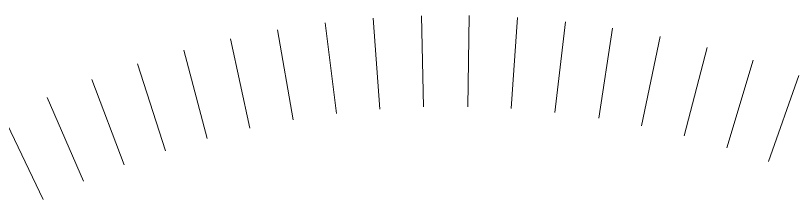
# Model space of a CAD drawing. Header units: metres. Extents: x -54 to 12, y 2 to 263.
# Drawn here: x -9.81 to -4.03, y 261.59 to 262.96 of the extents above; entities that cross this region are included whole.
import ezdxf

# ---------------------------------------------------------------- set-up
doc = ezdxf.new("R2010")
doc.units = ezdxf.units.M
doc.header["$LTSCALE"] = 5
doc.header["$MEASUREMENT"] = 0
doc.layers.get('0').update_dxf_attribs({"color": 30})
doc.layers.add('G-ANNO-LOGO', color=3, linetype='Continuous', lineweight=18)

# ---------------------------------------------------------------- blocks, each defined once
blk = doc.blocks.new('logoPolimi')
for p, q in [((-0.1791, 2.3633), (-0.1638, 2.154)), ((-0.0684, 2.369), (-0.0637, 2.1592)), ((0.0412, 2.3695), (0.0379, 2.1597)), ((0.152, 2.365), (0.1382, 2.1555)), ((-0.2894, 2.3525), (-0.2637, 2.1442)), ((0.2625, 2.3553), (0.2381, 2.1468)), ((-0.3991, 2.3366), (-0.363, 2.1298)), ((0.371, 2.3408), (0.3389, 2.1334)), ((-0.5067, 2.3157), (-0.4628, 2.1104)), ((0.48, 2.321), (0.4376, 2.1154)), ((-0.6144, 2.2895), (-0.5603, 2.0867)), ((0.5881, 2.2962), (0.5355, 2.0929)), ((-0.7206, 2.2583), (-0.6567, 2.0584)), ((0.6935, 2.2667), (0.6334, 2.0655)), ((-0.8253, 2.2222), (-0.7517, 2.0257)), ((0.7986, 2.2319), (0.7288, 2.034)), ((-0.9282, 2.1812), (-0.845, 1.9885)), ((-1.0277, 2.136), (-0.9377, 1.9464))]:
    blk.add_line(p, q)

msp = doc.modelspace()

# ---------------------------------------------------------------- block references
at = {"layer": 'G-ANNO-LOGO', "xscale": 3.231488093374238, "yscale": 3.231488093374238, "zscale": 3.231488093374238}
msp.add_blockref('logoPolimi', (-6.573, 255.3004), dxfattribs=at)

doc.saveas('drawing.dxf')
